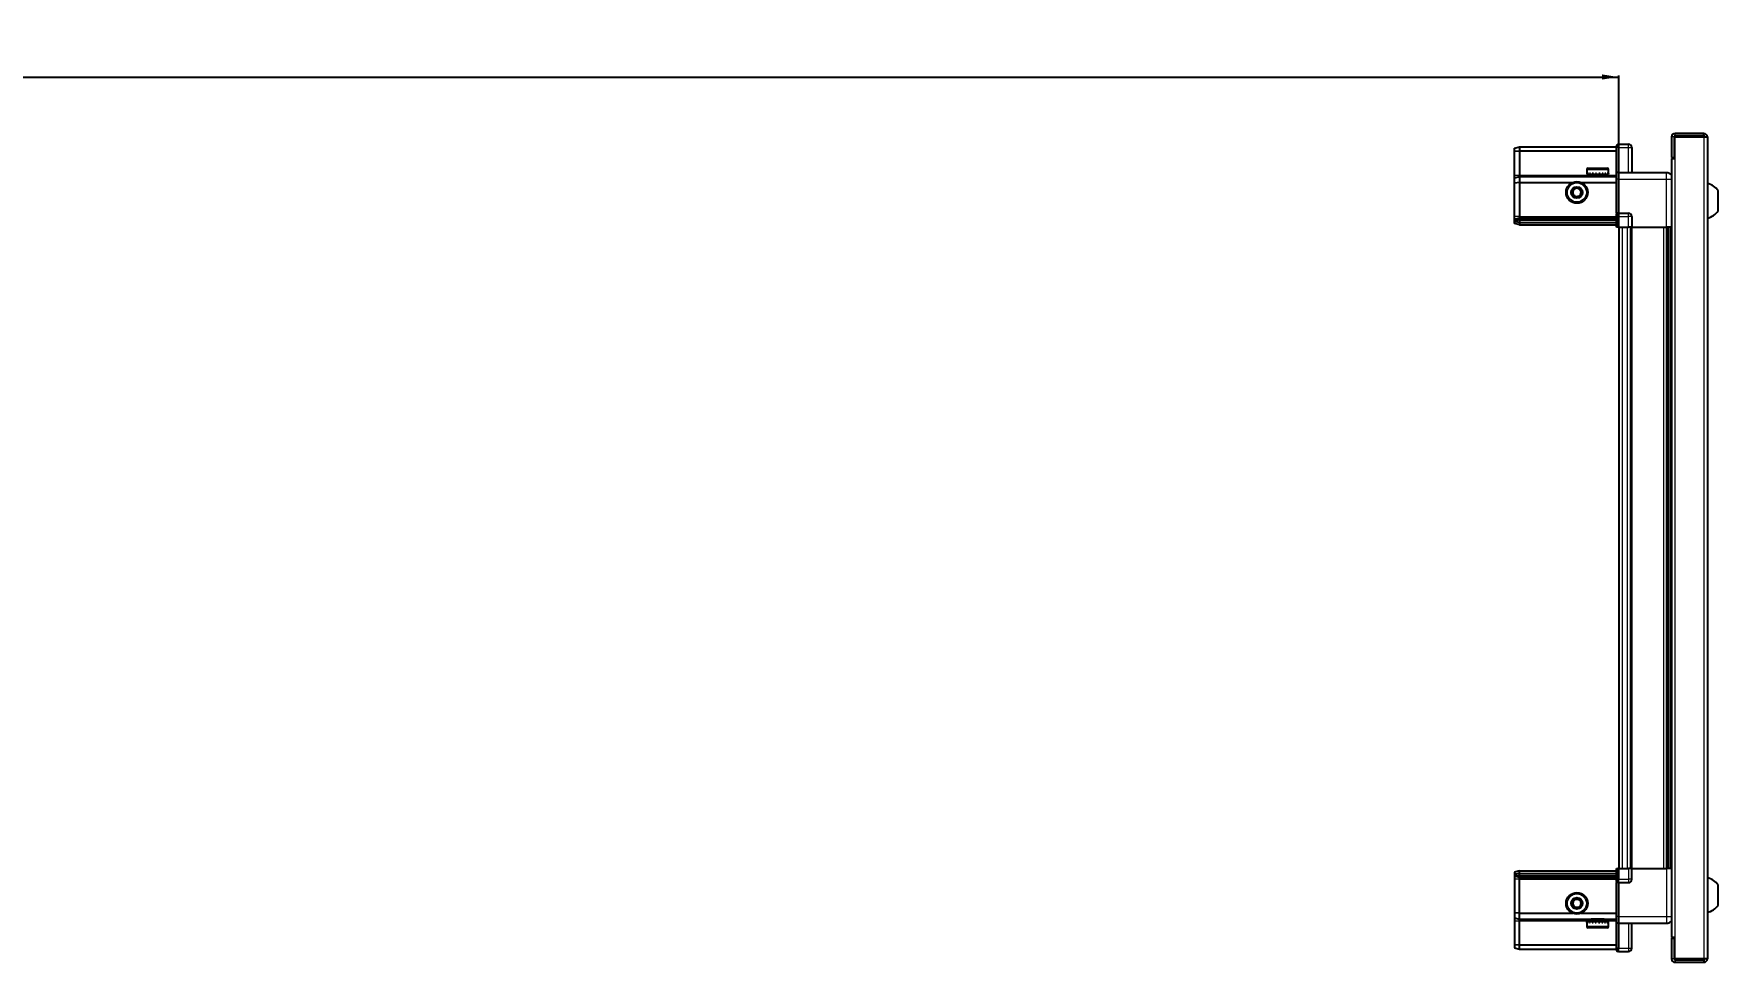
# Model space of a CAD drawing. Header units: millimetres. Extents: x 899 to 4759, y -1093 to 1868.
# Drawn here: x 2911 to 3925, y 1244 to 1804 of the extents above; entities that cross this region are included whole.
import ezdxf

# ---------------------------------------------------------------- set-up
doc = ezdxf.new("R2010")
doc.units = ezdxf.units.MM
doc.layers.add('FORMAT', color=7, linetype='Continuous')
doc.styles.add('SLDTEXTSTYLE0', font='TXT', dxfattribs={"width": 0.75})
doc.dimstyles.new('SLDDIMSTYLE0', dxfattribs={"dimtxt": 20, "dimasz": 10, "dimexe": 0, "dimexo": 0.0625, "dimgap": 5, "dimtad": 2, "dimdec": 1, "dimrnd": 1e-09, "dimzin": 12, "dimdsep": 46, "dimtxsty": 'SLDTEXTSTYLE0', "dimsah": 1, "dimcen": 0.09, "dimadec": 0, "dimazin": 3, "dimtfac": 1, "dimtofl": 0, "dimtmove": 0, "dimatfit": 3, "dimfxl": 0, "dimfrac": 2, "dimtolj": 1, "dimtzin": 12, "dimarcsym": 0})

# ---------------------------------------------------------------- blocks, each defined once
blk = doc.blocks.new('_D_4')
at = {"layer": 'FORMAT'}
for p, q in [((1764.9, 1686.9), (1764.9, 1778.4)), ((1764.9, 1777.4), (3864.9, 1777.4)), ((3864.9, 1686.9), (3864.9, 1778.4))]:
    blk.add_line(p, q, dxfattribs=at)
for points in [[(1764.9, 1777.4), (1774.9, 1775.9), (1774.9, 1779)], [(3864.9, 1777.4), (3854.9, 1779), (3854.9, 1775.9)]]:
    blk.add_solid(points, dxfattribs=at)
at = {"layer": 'FORMAT', "insert": (2785.3, 1803.2), "char_height": 20, "attachment_point": 1, "style": 'SLDTEXTSTYLE0'}
blk.add_mtext('2100', dxfattribs=at)

msp = doc.modelspace()

# ---------------------------------------------------------------- linework, layer by layer
at = {"color": 7, "linetype": 'Continuous', "lineweight": 25}
for p, q in [((3802.25, 1734.63), (3805.25, 1735.43)), ((3802.25, 1732.78), (3802.25, 1734.63)), ((3805.25, 1735.43), (3805.25, 1732.93)), ((3805.25, 1735.43), (3863.55, 1735.43)), ((3864.41, 1736.93), (3863.55, 1736.43)), ((3864.41, 1736.93), (3863.55, 1736.43)), ((3863.55, 1736.43), (3863.55, 1734.93)), ((3863.55, 1720.13), (3863.55, 1734.93)), ((3864.75, 1736.93), (3864.41, 1736.93)), ((3864.75, 1736.93), (3864.41, 1736.93)), ((3864.75, 1736.93), (3864.75, 1736.93)), ((3864.75, 1734.93), (3864.75, 1736.93)), ((3864.75, 1736.93), (3870.75, 1736.93)), ((3864.75, 1734.93), (3864.75, 1720.13)), ((3872.75, 1734.93), (3872.75, 1719.93)), ((3896.75, 1741.33), (3896.75, 1728.93)), ((3898.25, 1741.33), (3898.25, 1728.93)), ((3898.75, 1728.43), (3898.75, 1741.33)), ((3898.75, 1741.33), (3916.15, 1741.33)), ((3916.15, 1743.43), (3898.85, 1743.43)), ((3916.15, 1741.93), (3898.85, 1741.93)), ((3916.15, 1741.93), (3916.15, 1743.43)), ((3916.15, 1741.33), (3918.25, 1741.33)), ((3918.25, 1741.33), (3918.25, 1246.53)), ((3802.25, 1732.78), (3805.25, 1732.93)), ((3802.25, 1718.43), (3802.25, 1732.78)), ((3805.25, 1732.93), (3805.25, 1718.43)), ((3805.25, 1732.93), (3863.55, 1732.93)), ((3896.65, 1728.43), (3896.65, 1259.43)), ((3896.65, 1728.43), (3898.75, 1728.43)), ((3896.75, 1728.93), (3898.25, 1728.93)), ((3802.25, 1716.63), (3802.25, 1718.43)), ((3802.25, 1716.63), (3805.25, 1717.43)), ((3802.25, 1713.6), (3802.25, 1716.63)), ((3805.25, 1713.93), (3802.25, 1713.6)), ((3802.25, 1693.43), (3802.25, 1713.6)), ((3805.25, 1718.43), (3805.25, 1717.43)), ((3805.25, 1717.43), (3805.25, 1713.93)), ((3805.25, 1717.43), (3863.55, 1717.43)), ((3805.25, 1713.93), (3805.25, 1693.43)), ((3805.25, 1713.93), (3837.25, 1713.93)), ((3842.25, 1713.93), (3863.55, 1713.93)), ((3845.75, 1721.83), (3845.75, 1718.93)), ((3845.75, 1718.93), (3845.79, 1718.93)), ((3845.91, 1719.43), (3845.79, 1719.43)), ((3845.79, 1719.43), (3845.79, 1718.93)), ((3845.79, 1718.93), (3845.91, 1718.93)), ((3845.91, 1719.43), (3845.91, 1718.93)), ((3845.91, 1718.93), (3846.32, 1718.93)), ((3846.66, 1719.43), (3846.32, 1719.43)), ((3846.32, 1719.43), (3846.32, 1718.93)), ((3846.32, 1718.93), (3846.66, 1718.93)), ((3846.55, 1722.63), (3857.95, 1722.63)), ((3846.66, 1719.43), (3846.66, 1718.93)), ((3846.66, 1718.93), (3847.43, 1718.93)), ((3847.95, 1719.43), (3847.43, 1719.43)), ((3847.43, 1719.43), (3847.43, 1718.93)), ((3847.43, 1718.93), (3847.95, 1718.93)), ((3847.85, 1718.93), (3847.85, 1718.83)), ((3847.85, 1718.83), (3856.65, 1718.83)), ((3847.95, 1719.43), (3847.95, 1718.93)), ((3847.95, 1718.93), (3849.01, 1718.93)), ((3848.25, 1718.43), (3848.94, 1717.95)), ((3848.25, 1718.43), (3856.25, 1718.43)), ((3848.94, 1717.95), (3848.25, 1717.47)), ((3848.25, 1717.47), (3848.25, 1717.43)), ((3848.25, 1717.47), (3856.25, 1717.47)), ((3848.94, 1717.95), (3855.56, 1717.95)), ((3849.67, 1719.43), (3849.01, 1719.43)), ((3849.01, 1719.43), (3849.01, 1718.93)), ((3849.01, 1718.93), (3849.67, 1718.93)), ((3849.67, 1719.43), (3849.67, 1718.93)), ((3849.67, 1718.93), (3850.91, 1718.93)), ((3851.64, 1719.43), (3850.91, 1719.43)), ((3850.91, 1719.43), (3850.91, 1718.93)), ((3850.91, 1718.93), (3851.34, 1718.93)), ((3851.34, 1719.43), (3851.34, 1718.93)), ((3851.64, 1719.43), (3851.64, 1718.93)), ((3851.64, 1718.93), (3852.94, 1718.93)), ((3853.67, 1719.43), (3852.94, 1719.43)), ((3852.94, 1719.43), (3852.94, 1718.93)), ((3853.21, 1719.43), (3853.21, 1718.93)), ((3853.21, 1718.93), (3853.67, 1718.93)), ((3853.67, 1719.43), (3853.67, 1718.93)), ((3853.67, 1718.93), (3854.9, 1718.93)), ((3855.56, 1719.43), (3854.9, 1719.43)), ((3854.9, 1719.43), (3854.9, 1718.93)), ((3854.9, 1718.93), (3855.56, 1718.93)), ((3855.56, 1719.43), (3855.56, 1718.93)), ((3855.56, 1718.93), (3856.61, 1718.93)), ((3855.56, 1717.95), (3856.25, 1718.43)), ((3856.25, 1717.47), (3855.56, 1717.95)), ((3856.25, 1717.43), (3856.25, 1717.47)), ((3857.13, 1719.43), (3856.61, 1719.43)), ((3856.61, 1719.43), (3856.61, 1718.93)), ((3856.61, 1718.93), (3857.13, 1718.93)), ((3856.65, 1718.83), (3856.65, 1718.93)), ((3857.13, 1719.43), (3857.13, 1718.93)), ((3857.13, 1718.93), (3857.88, 1718.93)), ((3858.22, 1719.43), (3857.88, 1719.43)), ((3857.88, 1719.43), (3857.88, 1718.93)), ((3857.88, 1718.93), (3858.22, 1718.93)), ((3858.22, 1719.43), (3858.22, 1718.93)), ((3858.22, 1718.93), (3858.61, 1718.93)), ((3858.72, 1719.43), (3858.61, 1719.43)), ((3858.61, 1719.43), (3858.61, 1718.93)), ((3858.61, 1718.93), (3858.72, 1718.93)), ((3858.72, 1719.43), (3858.72, 1718.93)), ((3858.72, 1718.93), (3858.75, 1718.93)), ((3858.75, 1718.93), (3858.75, 1721.83)), ((3863.55, 1719.93), (3863.55, 1720.13)), ((3864.75, 1719.93), (3863.55, 1719.93)), ((3863.55, 1715.93), (3863.55, 1719.93)), ((3863.55, 1695.63), (3863.55, 1715.93)), ((3864.75, 1720.13), (3864.75, 1719.93)), ((3864.75, 1719.93), (3864.75, 1715.93)), ((3864.75, 1719.93), (3893.75, 1719.93)), ((3864.75, 1715.93), (3864.75, 1695.63)), ((3924.85, 1696.93), (3924.85, 1708.93)), ((3802.25, 1691.63), (3802.25, 1693.43)), ((3805.25, 1693.43), (3805.25, 1692.43)), ((3863.55, 1695.43), (3863.55, 1695.63)), ((3864.75, 1695.43), (3863.55, 1695.43)), ((3863.55, 1695.43), (3863.55, 1694.76)), ((3863.55, 1686.93), (3863.55, 1694.76)), ((3864.41, 1693.43), (3864.41, 1686.93)), ((3864.75, 1695.63), (3864.75, 1695.43)), ((3864.75, 1693.43), (3864.75, 1695.43)), ((3864.75, 1695.43), (3870.75, 1695.43)), ((3864.75, 1693.43), (3864.75, 1695.43)), ((3864.75, 1693.43), (3864.75, 1686.93)), ((3872.75, 1693.43), (3872.75, 1686.93)), ((3805.25, 1692.43), (3802.25, 1691.63)), ((3802.25, 1690.89), (3802.25, 1691.63)), ((3805.25, 1691.43), (3802.25, 1690.89)), ((3802.25, 1690.39), (3802.25, 1690.89)), ((3805.25, 1689.93), (3802.25, 1690.39)), ((3802.25, 1689.24), (3802.25, 1690.39)), ((3805.25, 1688.43), (3802.25, 1689.24)), ((3805.25, 1692.43), (3805.25, 1691.43)), ((3805.25, 1692.43), (3863.55, 1692.43)), ((3805.25, 1691.43), (3863.55, 1691.43)), ((3805.25, 1691.43), (3805.25, 1689.93)), ((3805.25, 1689.93), (3863.55, 1689.93)), ((3805.25, 1689.93), (3805.25, 1688.43)), ((3805.25, 1688.43), (3863.55, 1688.43)), ((3864.41, 1686.93), (3863.55, 1686.93)), ((3864.75, 1686.93), (3864.41, 1686.93)), ((3864.75, 1686.93), (3870.75, 1686.93)), ((3864.9, 1686.93), (3864.9, 1300.93)), ((3872.75, 1686.93), (3870.75, 1686.93)), ((3872.1, 1686.93), (3872.1, 1300.93)), ((3872.75, 1686.93), (3893.75, 1686.93)), ((3894.77, 1300.93), (3894.77, 1686.93)), ((3894.81, 1300.93), (3894.81, 1686.93)), ((3896.6, 1686.93), (3896.6, 1300.93)), ((3805.25, 1299.43), (3802.25, 1298.63)), ((3802.25, 1298.63), (3802.25, 1297.48)), ((3805.25, 1297.93), (3802.25, 1297.48)), ((3805.25, 1297.93), (3805.25, 1299.43)), ((3805.25, 1299.43), (3863.55, 1299.43)), ((3805.25, 1296.43), (3805.25, 1297.93)), ((3805.25, 1297.93), (3863.55, 1297.93)), ((3863.55, 1293.11), (3863.55, 1300.93)), ((3863.55, 1300.93), (3864.41, 1300.93)), ((3864.41, 1300.93), (3864.41, 1300.93)), ((3864.41, 1300.93), (3864.41, 1294.43)), ((3864.75, 1300.93), (3864.41, 1300.93)), ((3864.75, 1300.93), (3864.75, 1294.43)), ((3864.75, 1300.93), (3864.75, 1300.93)), ((3864.75, 1300.93), (3870.75, 1300.93)), ((3864.75, 1300.93), (3864.75, 1294.43)), ((3872.75, 1300.93), (3870.75, 1300.93)), ((3872.75, 1294.43), (3872.75, 1300.93)), ((3872.75, 1300.93), (3893.75, 1300.93)), ((3802.25, 1297.48), (3802.25, 1296.98)), ((3805.25, 1296.43), (3802.25, 1296.98)), ((3802.25, 1296.98), (3802.25, 1296.24)), ((3805.25, 1295.43), (3802.25, 1296.24)), ((3802.25, 1296.24), (3802.25, 1294.43)), ((3802.25, 1294.43), (3802.25, 1274.27)), ((3805.25, 1296.43), (3863.55, 1296.43)), ((3805.25, 1295.43), (3805.25, 1296.43)), ((3805.25, 1295.43), (3863.55, 1295.43)), ((3805.25, 1294.43), (3805.25, 1295.43)), ((3805.25, 1273.93), (3805.25, 1294.43)), ((3863.55, 1293.11), (3863.55, 1292.43)), ((3864.75, 1292.43), (3863.55, 1292.43)), ((3863.55, 1292.23), (3863.55, 1292.43)), ((3863.55, 1271.93), (3863.55, 1292.23)), ((3864.75, 1292.43), (3864.75, 1294.43)), ((3864.75, 1292.43), (3864.75, 1292.23)), ((3864.75, 1292.43), (3870.75, 1292.43)), ((3864.75, 1292.23), (3864.75, 1271.93)), ((3924.85, 1278.93), (3924.85, 1290.93)), ((3805.25, 1273.93), (3802.25, 1274.27)), ((3802.25, 1274.27), (3802.25, 1271.24)), ((3802.25, 1271.24), (3805.25, 1270.43)), ((3802.25, 1271.24), (3802.25, 1269.43)), ((3802.25, 1269.43), (3802.25, 1255.09)), ((3805.25, 1273.93), (3837.25, 1273.93)), ((3805.25, 1270.43), (3805.25, 1273.93)), ((3805.25, 1270.43), (3863.55, 1270.43)), ((3805.25, 1269.43), (3805.25, 1270.43)), ((3805.25, 1254.93), (3805.25, 1269.43)), ((3842.25, 1273.93), (3863.55, 1273.93)), ((3845.75, 1268.93), (3845.75, 1266.03)), ((3845.77, 1268.93), (3845.75, 1268.93)), ((3845.77, 1268.43), (3845.77, 1268.93)), ((3845.86, 1268.93), (3845.77, 1268.93)), ((3845.77, 1268.43), (3845.86, 1268.43)), ((3845.86, 1268.43), (3845.86, 1268.93)), ((3846.24, 1268.93), (3845.86, 1268.93)), ((3846.24, 1268.43), (3846.24, 1268.93)), ((3846.56, 1268.93), (3846.24, 1268.93)), ((3846.24, 1268.43), (3846.56, 1268.43)), ((3846.56, 1268.43), (3846.56, 1268.93)), ((3847.29, 1268.93), (3846.56, 1268.93)), ((3847.29, 1268.43), (3847.29, 1268.93)), ((3847.8, 1268.93), (3847.29, 1268.93)), ((3847.29, 1268.43), (3847.8, 1268.43)), ((3847.8, 1268.43), (3847.8, 1268.93)), ((3848.84, 1268.93), (3847.8, 1268.93)), ((3847.85, 1269.03), (3847.85, 1268.93)), ((3856.65, 1269.03), (3847.85, 1269.03)), ((3848.25, 1270.43), (3848.25, 1270.4)), ((3848.25, 1270.4), (3848.94, 1269.92)), ((3856.25, 1270.4), (3848.25, 1270.4)), ((3848.94, 1269.92), (3848.25, 1269.43)), ((3856.25, 1269.43), (3848.25, 1269.43)), ((3848.84, 1268.43), (3848.84, 1268.93)), ((3849.49, 1268.93), (3848.84, 1268.93)), ((3848.84, 1268.43), (3849.49, 1268.43)), ((3855.56, 1269.92), (3848.94, 1269.92)), ((3849.49, 1268.43), (3849.49, 1268.93)), ((3850.71, 1268.93), (3849.49, 1268.93)), ((3850.71, 1268.43), (3850.71, 1268.93)), ((3851.21, 1268.93), (3850.71, 1268.93)), ((3850.71, 1268.43), (3851.44, 1268.43)), ((3851.21, 1268.43), (3851.21, 1268.93)), ((3851.44, 1268.43), (3851.44, 1268.93)), ((3852.74, 1268.93), (3851.44, 1268.93)), ((3852.74, 1268.43), (3852.74, 1268.93)), ((3852.74, 1268.43), (3853.47, 1268.43)), ((3853.08, 1268.43), (3853.08, 1268.93)), ((3853.47, 1268.93), (3853.08, 1268.93)), ((3853.47, 1268.43), (3853.47, 1268.93)), ((3854.72, 1268.93), (3853.47, 1268.93)), ((3854.72, 1268.43), (3854.72, 1268.93)), ((3855.39, 1268.93), (3854.72, 1268.93)), ((3854.72, 1268.43), (3855.39, 1268.43)), ((3855.39, 1268.43), (3855.39, 1268.93)), ((3856.46, 1268.93), (3855.39, 1268.93)), ((3855.56, 1269.92), (3856.25, 1270.4)), ((3856.25, 1269.43), (3855.56, 1269.92)), ((3856.25, 1270.4), (3856.25, 1270.43)), ((3856.46, 1268.43), (3856.46, 1268.93)), ((3856.99, 1268.93), (3856.46, 1268.93)), ((3856.46, 1268.43), (3856.99, 1268.43)), ((3856.65, 1268.93), (3856.65, 1269.03)), ((3856.99, 1268.43), (3856.99, 1268.93)), ((3857.78, 1268.93), (3856.99, 1268.93)), ((3857.78, 1268.43), (3857.78, 1268.93)), ((3858.13, 1268.93), (3857.78, 1268.93)), ((3857.78, 1268.43), (3858.13, 1268.43)), ((3858.13, 1268.43), (3858.13, 1268.93)), ((3858.56, 1268.93), (3858.13, 1268.93)), ((3858.56, 1268.43), (3858.56, 1268.93)), ((3858.7, 1268.93), (3858.56, 1268.93)), ((3858.56, 1268.43), (3858.7, 1268.43)), ((3858.7, 1268.43), (3858.7, 1268.93)), ((3858.75, 1268.93), (3858.7, 1268.93)), ((3858.75, 1266.03), (3858.75, 1268.93)), ((3863.55, 1267.93), (3863.55, 1271.93)), ((3864.75, 1267.93), (3863.55, 1267.93)), ((3863.55, 1267.73), (3863.55, 1267.93)), ((3863.55, 1252.93), (3863.55, 1267.73)), ((3864.75, 1271.93), (3864.75, 1267.93)), ((3864.75, 1267.93), (3864.75, 1267.73)), ((3864.75, 1267.93), (3893.75, 1267.93)), ((3864.75, 1267.73), (3864.75, 1252.93)), ((3864.75, 1267.73), (3864.75, 1252.93)), ((3872.75, 1252.93), (3872.75, 1267.93)), ((3857.95, 1265.23), (3846.55, 1265.23)), ((3898.75, 1259.43), (3896.65, 1259.43)), ((3896.75, 1258.93), (3898.25, 1258.93)), ((3896.75, 1258.93), (3896.75, 1246.53)), ((3898.25, 1258.93), (3898.25, 1246.53)), ((3898.75, 1246.53), (3898.75, 1259.43)), ((3802.25, 1255.09), (3805.25, 1254.93)), ((3802.25, 1255.09), (3802.25, 1253.24)), ((3802.25, 1253.24), (3805.25, 1252.43)), ((3805.25, 1254.93), (3863.55, 1254.93)), ((3805.25, 1252.43), (3805.25, 1254.93)), ((3805.25, 1252.43), (3863.55, 1252.43)), ((3863.55, 1252.93), (3863.55, 1251.43)), ((3863.55, 1251.43), (3864.41, 1250.93)), ((3864.75, 1250.93), (3864.41, 1250.93)), ((3864.75, 1250.93), (3864.75, 1252.93)), ((3864.75, 1250.93), (3870.75, 1250.93)), ((3916.15, 1246.53), (3898.75, 1246.53)), ((3898.85, 1245.93), (3916.15, 1245.93)), ((3898.85, 1244.43), (3916.15, 1244.43)), ((3918.25, 1246.53), (3916.15, 1246.53)), ((3916.15, 1245.93), (3916.15, 1244.43))]:
    msp.add_line(p, q, dxfattribs=at)
at = {"color": 8, "linetype": 'Continuous', "lineweight": 18}
for p, q in [((3864.75, 1734.93), (3863.55, 1734.93)), ((3864.75, 1734.93), (3870.75, 1734.93)), ((3870.75, 1734.93), (3870.75, 1736.93)), ((3870.75, 1719.93), (3870.75, 1734.93)), ((3870.75, 1734.93), (3872.75, 1734.93)), ((3898.25, 1741.33), (3896.75, 1741.33)), ((3898.85, 1741.93), (3898.85, 1743.43)), ((3916.15, 1741.33), (3916.15, 1246.53)), ((3898.75, 1728.43), (3898.75, 1259.43)), ((3802.25, 1718.43), (3805.25, 1718.43)), ((3805.25, 1718.43), (3848.25, 1718.43)), ((3845.75, 1721.83), (3858.75, 1721.83)), ((3856.25, 1718.43), (3863.55, 1718.43)), ((3863.55, 1720.13), (3864.75, 1720.13)), ((3864.75, 1715.93), (3863.55, 1715.93)), ((3864.75, 1715.93), (3893.75, 1715.93)), ((3893.75, 1686.93), (3893.75, 1715.93)), ((3805.25, 1693.43), (3802.25, 1693.43)), ((3805.25, 1693.43), (3863.55, 1693.43)), ((3863.55, 1695.63), (3864.75, 1695.63)), ((3864.75, 1693.43), (3864.41, 1693.43)), ((3864.75, 1693.43), (3870.75, 1693.43)), ((3870.75, 1693.43), (3870.75, 1695.43)), ((3870.75, 1686.93), (3870.75, 1693.43)), ((3872.75, 1693.43), (3870.75, 1693.43)), ((3866.9, 1686.93), (3866.9, 1300.93)), ((3870.1, 1686.93), (3870.1, 1300.93)), ((3872.75, 1686.93), (3872.75, 1300.93)), ((3892.15, 1300.93), (3892.15, 1686.93)), ((3893.56, 1686.93), (3893.56, 1300.93)), ((3896.01, 1300.93), (3896.01, 1686.93)), ((3864.75, 1300.93), (3864.41, 1300.93)), ((3870.75, 1300.93), (3870.75, 1294.43)), ((3893.75, 1300.93), (3893.75, 1271.93)), ((3805.25, 1294.43), (3802.25, 1294.43)), ((3805.25, 1294.43), (3863.55, 1294.43)), ((3864.75, 1292.23), (3863.55, 1292.23)), ((3864.75, 1294.43), (3864.41, 1294.43)), ((3864.75, 1294.43), (3870.75, 1294.43)), ((3872.75, 1294.43), (3870.75, 1294.43)), ((3870.75, 1294.43), (3870.75, 1292.43)), ((3802.25, 1269.43), (3805.25, 1269.43)), ((3805.25, 1269.43), (3848.25, 1269.43)), ((3856.25, 1269.43), (3863.55, 1269.43)), ((3864.75, 1271.93), (3863.55, 1271.93)), ((3864.75, 1267.73), (3863.55, 1267.73)), ((3864.75, 1271.93), (3893.75, 1271.93)), ((3870.75, 1267.93), (3870.75, 1252.93)), ((3858.75, 1266.03), (3845.75, 1266.03)), ((3864.75, 1252.93), (3863.55, 1252.93)), ((3864.75, 1252.93), (3870.75, 1252.93)), ((3870.75, 1252.93), (3872.75, 1252.93)), ((3870.75, 1252.93), (3870.75, 1250.93)), ((3898.25, 1246.53), (3896.75, 1246.53)), ((3898.85, 1245.93), (3898.85, 1244.43))]:
    msp.add_line(p, q, dxfattribs=at)
at = {"color": 7, "linetype": 'Continuous', "lineweight": 25}
for centre, radius in [((3839.75, 1707.93), 6.5), ((3839.75, 1707.93), 3.46), ((3839.75, 1279.93), 6.5), ((3839.75, 1279.93), 3.46)]:
    msp.add_circle(centre, radius, dxfattribs=at)
at = {"color": 8, "linetype": 'Continuous', "lineweight": 18}
for centre in [(3839.75, 1707.93), (3839.75, 1279.93)]:
    msp.add_circle(centre, 5.7, dxfattribs=at)
at = {"color": 7, "linetype": 'Continuous', "lineweight": 25}
for centre, radius, start, end in [((3870.75, 1734.93), 2, 0, 90), ((3898.85, 1741.33), 2.1, 90, 180), ((3898.85, 1741.33), 0.6, 90, 180), ((3916.15, 1741.33), 2.1, 0, 90), ((3916.15, 1741.33), 0.6, 0, 90), ((3846.55, 1721.83), 0.8, 90, 180), ((3847.85, 1718.43), 0.4, 0, 90), ((3856.65, 1718.43), 0.4, 90, 180), ((3857.95, 1721.83), 0.8, 0, 90), ((3915.22, 1701.91), 11.91, 36.1266, 75.29965), ((3839.75, 1707.93), 2.5, 120.74103, 180.74103), ((3839.75, 1707.93), 2.5, 180.74103, 240.74103), ((3839.75, 1707.93), 2.5, 60.74103, 120.74103), ((3839.75, 1707.93), 2.5, 240.74103, 300.74103), ((3839.75, 1707.93), 2.5, 0.74103, 60.74103), ((3839.75, 1707.93), 2.5, 300.74103, 0.74103), ((3870.75, 1693.43), 2, 0, 90), ((3915.22, 1703.96), 11.91, 284.70035, 323.8734), ((3870.75, 1294.43), 2, 270, 0), ((3915.22, 1283.91), 11.91, 36.1266, 75.29965), ((3839.75, 1279.93), 2.5, 155.91157, 215.91157), ((3839.75, 1279.93), 2.5, 95.91157, 155.91157), ((3839.75, 1279.93), 2.5, 215.91157, 275.91157), ((3839.75, 1279.93), 2.5, 35.91157, 95.91157), ((3839.75, 1279.93), 2.5, 275.91157, 335.91157), ((3839.75, 1279.93), 2.5, 335.91157, 35.91157), ((3915.22, 1285.96), 11.91, 284.70035, 323.8734), ((3847.85, 1269.43), 0.4, 270, 0), ((3856.65, 1269.43), 0.4, 180, 270), ((3846.55, 1266.03), 0.8, 180, 270), ((3857.95, 1266.03), 0.8, 270, 0), ((3870.75, 1252.93), 2, 270, 0), ((3898.85, 1246.53), 2.1, 180, 270), ((3898.85, 1246.53), 0.6, 180, 270), ((3916.15, 1246.53), 2.1, 270, 0), ((3916.15, 1246.53), 0.6, 270, 0)]:
    msp.add_arc(centre, radius, start, end, dxfattribs=at)
for centre, start_param, end_param in [((3860.95, 1693.43), 0, 0.7227342), ((3860.95, 1294.43), 5.5604511, 6.2831853)]:
    msp.add_ellipse(centre, major_axis=(3.46, 0), ratio=0.5773503, start_param=start_param, end_param=end_param, dxfattribs=at)
for points, knots in [([(3893.75, 1719.93), (3894.19, 1719.89), (3894.87, 1719.82), (3895.68, 1719.38), (3896.23, 1718.94), (3896.51, 1718.57), (3896.65, 1718.39)], [0, 0, 0, 0, 0.3842982, 0.5911726, 0.8024372, 1, 1, 1, 1]), ([(3837.23, 1709.34), (3837.67, 1709.61), (3838.5, 1710.1), (3839.33, 1710.59), (3839.71, 1710.82)], [0, 0, 0, 0, 0.5346859, 1, 1, 1, 1]), ([(3837.27, 1706.46), (3837.27, 1706.58), (3837.26, 1707.18), (3837.24, 1708.18), (3837.23, 1709), (3837.23, 1709.34)], [0, 0, 0, 0, 0.13312467, 0.63709944, 1, 1, 1, 1]), ([(3839.79, 1705.05), (3839.34, 1705.3), (3838.49, 1705.77), (3837.66, 1706.24), (3837.27, 1706.46)], [0, 0, 0, 0, 0.53468586, 1, 1, 1, 1]), ([(3839.71, 1710.82), (3840.16, 1710.57), (3841, 1710.1), (3841.84, 1709.63), (3842.23, 1709.41)], [0, 0, 0, 0, 0.5346859, 1, 1, 1, 1]), ([(3842.27, 1706.52), (3841.82, 1706.26), (3840.99, 1705.77), (3840.17, 1705.28), (3839.79, 1705.05)], [0, 0, 0, 0, 0.5346859, 1, 1, 1, 1]), ([(3842.23, 1709.41), (3842.23, 1709.06), (3842.24, 1708.24), (3842.26, 1707.25), (3842.27, 1706.65), (3842.27, 1706.52)], [0, 0, 0, 0, 0.3629006, 0.8668753, 1, 1, 1, 1]), ([(3896.6, 1686.93), (3896.56, 1686.93), (3896.34, 1686.93), (3895.62, 1686.93), (3894.66, 1686.93), (3894.01, 1686.93), (3893.75, 1686.93)], [0, 0, 0, 0, 0.0717073, 0.4209791, 0.7702508, 1, 1, 1, 1]), ([(3896.6, 1300.93), (3896.56, 1300.93), (3896.34, 1300.93), (3895.62, 1300.93), (3894.66, 1300.93), (3894.01, 1300.93), (3893.75, 1300.93)], [0, 0, 0, 0, 0.0717073, 0.4209791, 0.7702508, 1, 1, 1, 1]), ([(3836.88, 1279.64), (3837.09, 1280.11), (3837.48, 1280.99), (3837.87, 1281.86), (3838.06, 1282.27)], [0, 0, 0, 0, 0.53468586, 1, 1, 1, 1]), ([(3838.57, 1277.3), (3838.27, 1277.72), (3837.7, 1278.5), (3837.14, 1279.27), (3836.88, 1279.64)], [0, 0, 0, 0, 0.5346859, 1, 1, 1, 1]), ([(3838.06, 1282.27), (3838.4, 1282.31), (3839.22, 1282.39), (3840.21, 1282.49), (3840.8, 1282.56), (3840.93, 1282.57)], [0, 0, 0, 0, 0.3629006, 0.8668753, 1, 1, 1, 1]), ([(3841.44, 1277.6), (3841.32, 1277.58), (3840.72, 1277.52), (3839.73, 1277.42), (3838.91, 1277.33), (3838.57, 1277.3)], [0, 0, 0, 0, 0.1331247, 0.6370994, 1, 1, 1, 1]), ([(3840.93, 1282.57), (3841.23, 1282.15), (3841.79, 1281.37), (3842.36, 1280.59), (3842.62, 1280.23)], [0, 0, 0, 0, 0.5346859, 1, 1, 1, 1]), ([(3842.62, 1280.23), (3842.41, 1279.76), (3842.02, 1278.88), (3841.62, 1278), (3841.44, 1277.6)], [0, 0, 0, 0, 0.5346859, 1, 1, 1, 1]), ([(3893.75, 1267.93), (3894.19, 1267.98), (3894.87, 1268.05), (3895.68, 1268.49), (3896.23, 1268.93), (3896.51, 1269.3), (3896.65, 1269.48)], [0, 0, 0, 0, 0.38429816, 0.59117259, 0.8024372, 1, 1, 1, 1])]:
    msp.add_open_spline(points, degree=3, knots=knots, dxfattribs=at)
at = {"color": 8, "linetype": 'Continuous', "lineweight": 18}
for points in [[(3893.75, 1715.93), (3893.75, 1716.46), (3893.75, 1717.51), (3893.75, 1718.83), (3893.75, 1719.75), (3893.75, 1719.87), (3893.75, 1719.93)], [(3893.75, 1271.93), (3893.75, 1271.41), (3893.75, 1270.36), (3893.75, 1269.04), (3893.75, 1268.11), (3893.75, 1267.99), (3893.75, 1267.93)]]:
    msp.add_open_spline(points, degree=3, dxfattribs=at)
for points in [[(3893.75, 1715.93), (3894.19, 1715.93), (3894.87, 1715.93), (3895.68, 1715.93), (3896.23, 1715.93), (3896.51, 1715.93), (3896.65, 1715.93)], [(3893.75, 1271.93), (3894.19, 1271.93), (3894.87, 1271.93), (3895.68, 1271.93), (3896.23, 1271.93), (3896.51, 1271.93), (3896.65, 1271.93)]]:
    msp.add_open_spline(points, degree=3, knots=[0, 0, 0, 0, 0.3842982, 0.5911726, 0.8024372, 1, 1, 1, 1], dxfattribs=at)

# ---------------------------------------------------------------- dimensions: what is measured, and where the dimension line sits
at = {"layer": 'FORMAT'}
dim = msp.add_linear_dim(base=(3864.9, 1777.43), p1=(1764.9, 1686.93), p2=(3864.9, 1686.93), angle=0, dimstyle='SLDDIMSTYLE0', dxfattribs=at)
dim.commit()
dim.dimension.update_dxf_attribs({"geometry": '_D_4', "text_midpoint": (2814.9, 1777.43), "dimtype": 160})

doc.saveas('drawing.dxf')
